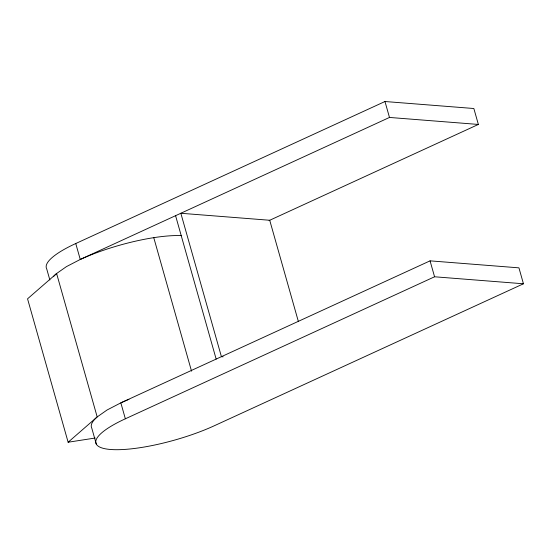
<?xml version="1.0" encoding="UTF-8"?>
<svg xmlns="http://www.w3.org/2000/svg" width="551" height="551" viewBox="0 0 551 551"><rect width="100%" height="100%" fill="white"/><g stroke="black" fill="none" stroke-linecap="round" stroke-linejoin="round"><path stroke-width="0.83" d="M49.852 279.977L46.69 268.826A76.761 18.438 -15.8 0 1 75.756 243.528L384.977 101.515L473.853 108.513L478.364 124.443L389.481 117.446L80.26 259.459L66.451 266.615L56.608 273.523L27.55 298.821L68.131 442.226L97.19 416.928L107.032 410.02L120.841 402.857L430.062 260.85L518.939 267.848L523.45 283.779L214.229 425.792A76.761 18.438 -15.8 0 1 110.579 449.485A76.761 18.438 -15.8 0 1 125.352 418.794L434.567 276.781L523.45 283.779M269.095 220.552L478.364 124.443M68.131 442.226L95.199 438.024M223.127 356.807L221.419 356.669L180.838 213.271L269.721 220.262L298.408 321.632M384.977 101.515L389.481 117.446M430.062 260.85L434.567 276.781M175.576 215.682L216.157 359.087M153.763 237.66L191.541 371.167M75.756 243.528L80.26 259.459A76.761 18.438 -15.8 0 1 181.678 235.628M125.352 418.794L120.841 402.857A76.761 18.438 -15.8 0 1 128.948 399.337M96.287 444.092L91.783 428.161A76.761 18.438 -15.8 0 1 97.19 416.928L56.608 273.523A76.761 18.438 -15.8 0 0 53.399 276.733"/></g></svg>
